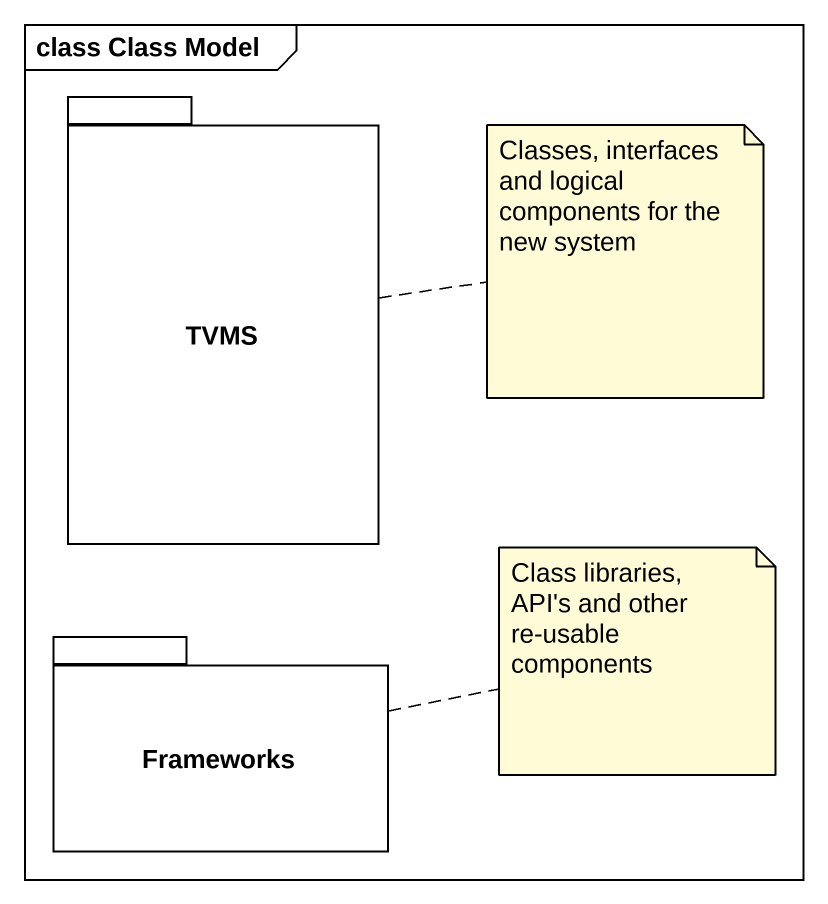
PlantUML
@startuml
mainframe class Class Model
package TVMS {
}
package Frameworks {
}
note right of TVMS : Classes, interfaces and logical components for the new system
note right of Frameworks : Class libraries, API's and other re-usable components
@enduml
